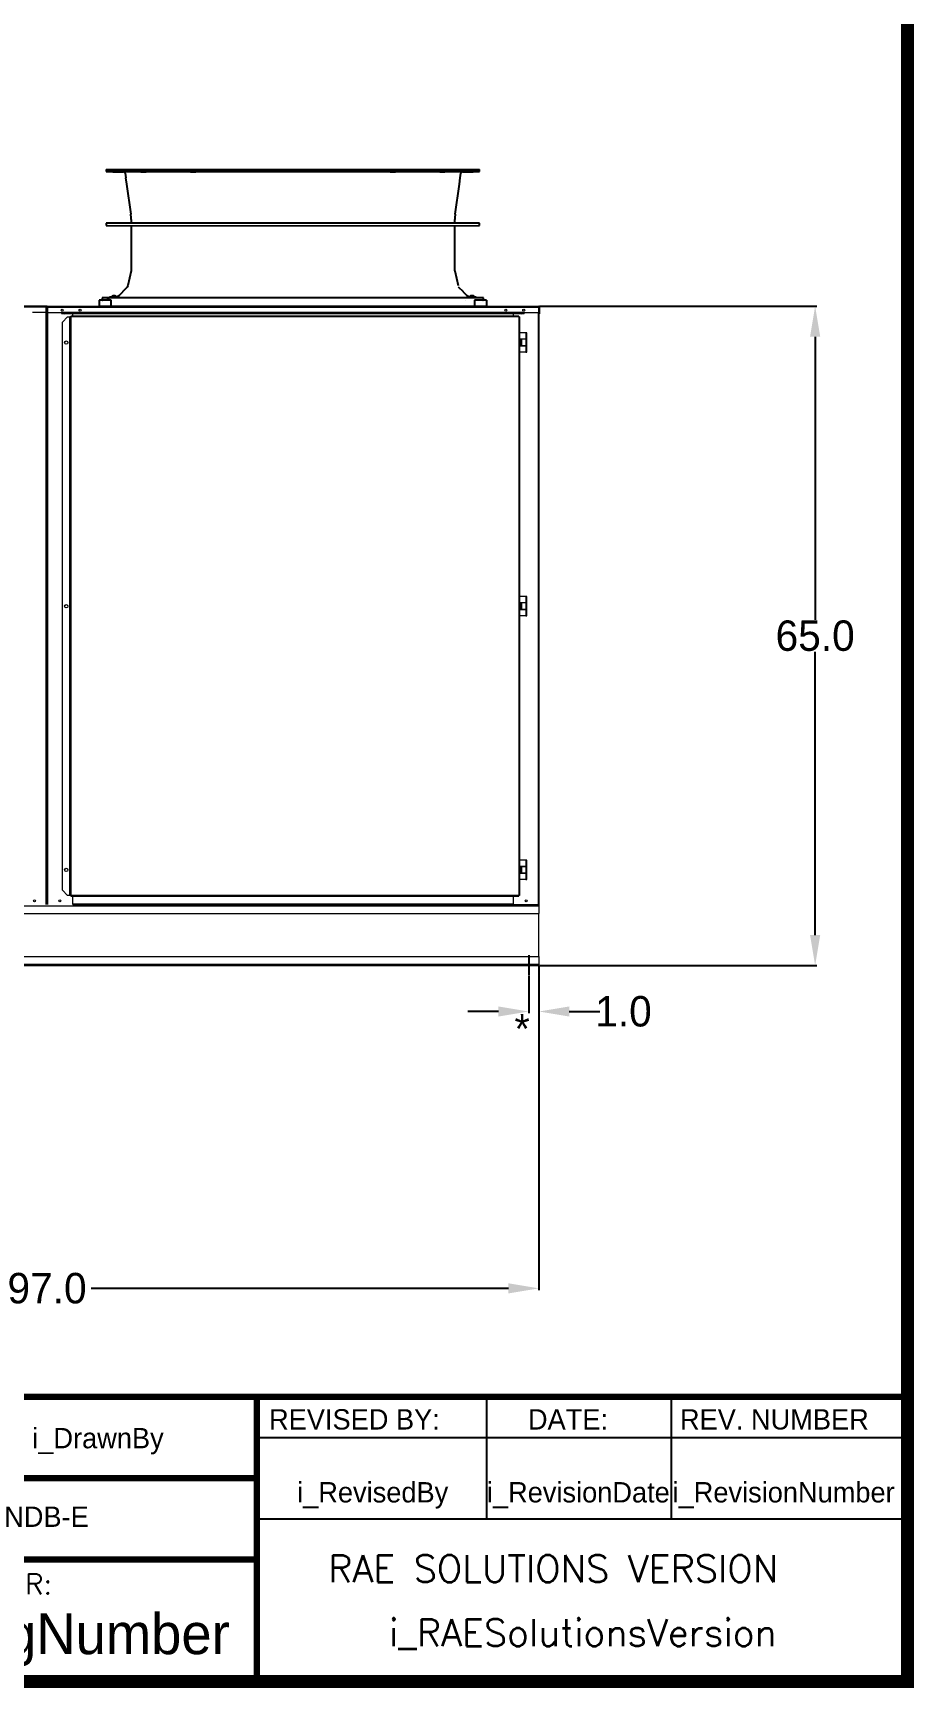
# Model space of a CAD drawing. Header units: inches. Extents: x 3125 to 3654, y -700 to -366.
# Drawn here: x 3561.3 to 3648.1, y -692.7 to -529.6 of the extents above; entities that cross this region are included whole.
import ezdxf
from ezdxf.enums import TextEntityAlignment as Align

# ---------------------------------------------------------------- set-up
doc = ezdxf.new("R2010")
doc.units = ezdxf.units.IN
doc.header["$MEASUREMENT"] = 0
doc.header["$PDSIZE"] = -1
doc.styles.add('SIMPLEX', font='SIMPLEX')
doc.dimstyles.get("Standard").update_dxf_attribs({"dimtxt": 3, "dimasz": 3, "dimexe": 0.18, "dimexo": 0.0625, "dimgap": 0.09, "dimtad": 0, "dimtih": 1, "dimtoh": 1, "dimdec": 1, "dimzin": 0, "dimdsep": 46, "dimtxsty": 'Standard', "dimcen": 0.09, "dimadec": 0, "dimazin": 0, "dimtfac": 1, "dimtdec": 1, "dimtofl": 0, "dimtmove": 0, "dimatfit": 3, "dimfxl": 1, "dimtolj": 1, "dimtzin": 0, "dimarcsym": 0})

# ---------------------------------------------------------------- blocks, each defined once
blk = doc.blocks.new('*D7')
at = {"color": 0, "lineweight": -2}
for p, q in [((3611.13, -621.63), (3611.13, -626.22)), ((3610.13, -622.56), (3610.13, -626.22)), ((3607.13, -626.04), (3604.13, -626.04)), ((3614.13, -626.04), (3617.13, -626.04))]:
    blk.add_line(p, q, dxfattribs=at)
at = {"color": 0}
for points in [[(3607.13, -625.54), (3607.13, -626.54), (3610.13, -626.04)], [(3614.13, -625.54), (3614.13, -626.54), (3611.13, -626.04)]]:
    blk.add_solid(points, dxfattribs=at)
at = {"layer": 'Defpoints', "color": 0}
for p in [(3611.13, -621.56), (3610.13, -622.5), (3611.13, -626.04)]:
    blk.add_point(p, dxfattribs=at)
at = {"color": 0, "insert": (3619.47, -626.04), "char_height": 3, "attachment_point": 5}
blk.add_mtext('\\A1;1.0', dxfattribs=at)
blk = doc.blocks.new('*D10')
at = {"color": 0, "lineweight": -2}
for p, q in [((3611.13, -621.56), (3611.13, -653.52)), ((3514.13, -621.69), (3514.13, -653.52)), ((3517.13, -653.34), (3558.29, -653.34)), ((3608.13, -653.34), (3566.97, -653.34))]:
    blk.add_line(p, q, dxfattribs=at)
at = {"color": 0}
for points in [[(3517.13, -652.84), (3517.13, -653.84), (3514.13, -653.34)], [(3608.13, -652.84), (3608.13, -653.84), (3611.13, -653.34)]]:
    blk.add_solid(points, dxfattribs=at)
at = {"layer": 'Defpoints', "color": 0}
for p in [(3514.13, -621.63), (3611.13, -621.5), (3514.13, -653.34)]:
    blk.add_point(p, dxfattribs=at)
at = {"color": 0, "insert": (3562.63, -653.34), "char_height": 3, "attachment_point": 5}
blk.add_mtext('\\A1;97.0', dxfattribs=at)
blk = doc.blocks.new('*D11')
at = {"color": 0, "lineweight": -2}
for p, q in [((3611.19, -556.5), (3638.55, -556.5)), ((3638.37, -559.5), (3638.37, -587.41)), ((3638.37, -618.5), (3638.37, -590.59)), ((3611.19, -621.5), (3638.55, -621.5))]:
    blk.add_line(p, q, dxfattribs=at)
at = {"color": 0}
for points in [[(3637.87, -559.5), (3638.87, -559.5), (3638.37, -556.5)], [(3637.87, -618.5), (3638.87, -618.5), (3638.37, -621.5)]]:
    blk.add_solid(points, dxfattribs=at)
at = {"layer": 'Defpoints', "color": 0}
for p in [(3611.13, -556.5), (3638.37, -556.5), (3611.13, -621.5)]:
    blk.add_point(p, dxfattribs=at)
at = {"color": 0, "insert": (3638.37, -589), "char_height": 3, "attachment_point": 5}
blk.add_mtext('\\A1;65.0', dxfattribs=at)

msp = doc.modelspace()

# ---------------------------------------------------------------- linework, layer by layer
at = {"color": 7, "linetype": 'Continuous', "lineweight": 25}
for p, q in [((3568.47, -543), (3568.47, -543.22)), ((3568.47, -543), (3573.86, -543)), ((3568.47, -543), (3568.47, -543.22)), ((3568.47, -543), (3573.86, -543)), ((3568.47, -543.22), (3569.12, -543.23)), ((3568.47, -543.22), (3573.86, -543.22)), ((3568.47, -543.22), (3569.12, -543.23)), ((3568.47, -543.22), (3573.86, -543.22)), ((3569.93, -543.24), (3570.17, -543.24)), ((3569.93, -543.24), (3570.17, -543.24)), ((3573.86, -543), (3605.28, -543)), ((3573.86, -543), (3605.28, -543)), ((3573.86, -543.22), (3605.28, -543.22)), ((3573.86, -543.22), (3605.28, -543.22)), ((3603.58, -543.24), (3603.82, -543.24)), ((3603.58, -543.24), (3603.82, -543.24)), ((3604.63, -543.23), (3605.28, -543.22)), ((3604.63, -543.23), (3605.28, -543.22)), ((3605.28, -543.22), (3605.28, -543)), ((3605.28, -543.22), (3605.28, -543)), ((3570.33, -543.37), (3570.39, -543.83)), ((3570.33, -543.37), (3570.39, -543.83)), ((3570.37, -543.83), (3570.46, -544.46)), ((3570.37, -543.83), (3570.46, -544.46)), ((3570.46, -544.46), (3570.88, -547.42)), ((3570.46, -544.46), (3570.88, -547.42)), ((3602.88, -547.42), (3603.3, -544.46)), ((3602.88, -547.42), (3603.3, -544.46)), ((3603.29, -544.46), (3603.38, -543.83)), ((3603.29, -544.46), (3603.38, -543.83)), ((3603.36, -543.83), (3603.43, -543.37)), ((3603.36, -543.83), (3603.43, -543.37)), ((3570.91, -547.96), (3570.91, -548.3)), ((3570.91, -547.96), (3570.91, -548.3)), ((3602.84, -548.3), (3602.84, -547.96)), ((3602.84, -548.3), (3602.84, -547.96)), ((3570.91, -548.3), (3568.47, -548.32)), ((3570.91, -548.3), (3568.47, -548.32)), ((3568.47, -548.32), (3568.47, -548.53)), ((3568.47, -548.32), (3568.47, -548.53)), ((3568.47, -548.53), (3570.91, -548.56)), ((3568.47, -548.53), (3570.91, -548.56)), ((3605.28, -548.32), (3570.91, -548.3)), ((3605.28, -548.32), (3570.91, -548.3)), ((3570.91, -548.56), (3605.28, -548.53)), ((3570.91, -548.56), (3605.28, -548.53)), ((3570.91, -548.56), (3570.91, -553.02)), ((3570.91, -548.56), (3570.91, -553.02)), ((3602.84, -553.02), (3602.84, -548.56)), ((3602.84, -553.02), (3602.84, -548.56)), ((3605.28, -548.53), (3605.28, -548.32)), ((3605.28, -548.53), (3605.28, -548.32)), ((3570.91, -553.02), (3570.58, -554.45)), ((3570.91, -553.02), (3570.58, -554.45)), ((3602.84, -553.02), (3603.18, -554.45)), ((3602.84, -553.02), (3603.18, -554.45)), ((3570.54, -554.62), (3570.08, -555.08)), ((3570.54, -554.62), (3570.08, -555.08)), ((3570.58, -554.45), (3570.54, -554.62)), ((3570.58, -554.45), (3570.54, -554.62)), ((3603.68, -555.08), (3603.21, -554.62)), ((3603.68, -555.08), (3603.21, -554.62)), ((3567.78, -555.91), (3567.78, -556.5)), ((3568.96, -555.91), (3567.78, -555.91)), ((3567.78, -555.91), (3567.78, -556.5)), ((3568.96, -555.91), (3567.78, -555.91)), ((3568.16, -555.68), (3568.07, -555.68)), ((3568.07, -555.68), (3568.07, -555.68)), ((3568.07, -555.68), (3568.08, -555.85)), ((3568.16, -555.68), (3568.07, -555.68)), ((3568.07, -555.68), (3568.07, -555.68)), ((3568.07, -555.68), (3568.08, -555.85)), ((3568.1, -555.85), (3568.09, -555.68)), ((3568.1, -555.85), (3568.09, -555.68)), ((3568.8, -555.67), (3568.16, -555.68)), ((3568.8, -555.67), (3568.16, -555.68)), ((3568.8, -555.6), (3568.8, -555.68)), ((3568.93, -555.6), (3568.8, -555.6)), ((3568.8, -555.6), (3568.8, -555.68)), ((3568.93, -555.6), (3568.8, -555.6)), ((3568.82, -555.68), (3568.81, -555.68)), ((3568.82, -555.68), (3568.81, -555.68)), ((3568.87, -555.68), (3568.82, -555.68)), ((3568.87, -555.68), (3568.82, -555.68)), ((3569.67, -555.6), (3568.93, -555.6)), ((3569.67, -555.6), (3568.93, -555.6)), ((3568.96, -556.5), (3568.96, -555.91)), ((3568.96, -556.5), (3568.96, -555.91)), ((3569, -555.56), (3569, -555.6)), ((3569.07, -555.56), (3569, -555.56)), ((3569, -555.56), (3569, -555.6)), ((3569.07, -555.56), (3569, -555.56)), ((3569.47, -555.56), (3569.07, -555.56)), ((3569.47, -555.56), (3569.07, -555.56)), ((3569.14, -555.48), (3569.14, -555.48)), ((3569.14, -555.48), (3569.14, -555.48)), ((3569.14, -555.48), (3569.14, -555.48)), ((3569.14, -555.48), (3569.14, -555.48)), ((3569.15, -555.48), (3569.15, -555.48)), ((3569.15, -555.48), (3569.16, -555.48)), ((3569.15, -555.48), (3569.15, -555.48)), ((3569.15, -555.48), (3569.16, -555.48)), ((3569.16, -555.48), (3569.16, -555.48)), ((3569.16, -555.48), (3569.16, -555.48)), ((3569.18, -555.48), (3569.18, -555.48)), ((3569.18, -555.48), (3569.18, -555.48)), ((3569.25, -555.48), (3569.25, -555.48)), ((3569.25, -555.48), (3569.25, -555.48)), ((3569.28, -555.48), (3569.28, -555.48)), ((3569.28, -555.48), (3569.28, -555.48)), ((3569.33, -555.48), (3569.33, -555.48)), ((3569.33, -555.48), (3569.33, -555.48)), ((3569.34, -555.48), (3569.34, -555.48)), ((3569.34, -555.48), (3569.34, -555.48)), ((3569.47, -555.57), (3569.76, -555.41)), ((3569.47, -555.57), (3569.76, -555.41)), ((3569.47, -555.6), (3569.47, -555.56)), ((3569.47, -555.6), (3569.47, -555.56)), ((3569.67, -555.68), (3569.67, -555.6)), ((3569.67, -555.68), (3569.67, -555.6)), ((3569.67, -555.64), (3604.09, -555.64)), ((3569.67, -555.64), (3604.09, -555.64)), ((3604.09, -555.67), (3569.67, -555.67)), ((3604.09, -555.67), (3569.67, -555.67)), ((3569.76, -555.41), (3570.09, -555.08)), ((3569.76, -555.41), (3570.09, -555.08)), ((3603.66, -555.08), (3604, -555.41)), ((3603.66, -555.08), (3604, -555.41)), ((3603.91, -555.91), (3603.91, -555.91)), ((3603.91, -555.91), (3603.91, -555.91)), ((3604, -555.41), (3604.29, -555.57)), ((3604, -555.41), (3604.29, -555.57)), ((3604.09, -555.6), (3604.09, -555.68)), ((3604.21, -555.6), (3604.09, -555.6)), ((3604.09, -555.6), (3604.09, -555.68)), ((3604.21, -555.6), (3604.09, -555.6)), ((3604.95, -555.6), (3604.21, -555.6)), ((3604.95, -555.6), (3604.21, -555.6)), ((3604.29, -555.56), (3604.28, -555.6)), ((3604.29, -555.56), (3604.28, -555.6)), ((3604.35, -555.56), (3604.29, -555.56)), ((3604.35, -555.56), (3604.29, -555.56)), ((3604.75, -555.56), (3604.35, -555.56)), ((3604.75, -555.56), (3604.35, -555.56)), ((3604.6, -555.48), (3604.6, -555.48)), ((3604.6, -555.48), (3604.6, -555.48)), ((3604.76, -555.6), (3604.75, -555.56)), ((3604.76, -555.6), (3604.75, -555.56)), ((3604.79, -555.91), (3604.79, -556.5)), ((3605.97, -555.91), (3604.79, -555.91)), ((3604.79, -555.91), (3604.79, -556.5)), ((3605.97, -555.91), (3604.79, -555.91)), ((3604.94, -555.68), (3604.89, -555.68)), ((3604.94, -555.68), (3604.89, -555.68)), ((3604.95, -555.68), (3604.94, -555.68)), ((3604.95, -555.68), (3604.94, -555.68)), ((3604.95, -555.68), (3604.95, -555.6)), ((3604.95, -555.68), (3604.95, -555.6)), ((3605.6, -555.68), (3604.95, -555.67)), ((3605.6, -555.68), (3604.95, -555.67)), ((3605.68, -555.68), (3605.6, -555.68)), ((3605.68, -555.68), (3605.6, -555.68)), ((3605.66, -555.85), (3605.66, -555.68)), ((3605.66, -555.85), (3605.66, -555.68)), ((3605.68, -555.85), (3605.68, -555.68)), ((3605.68, -555.85), (3605.68, -555.68)), ((3605.97, -555.91), (3605.97, -556.5)), ((3605.97, -555.91), (3605.97, -556.5)), ((3567.78, -556.5), (3568.96, -556.5)), ((3567.78, -556.5), (3568.96, -556.5)), ((3568.96, -556.5), (3604.79, -556.5)), ((3568.96, -556.5), (3604.79, -556.5)), ((3604.79, -556.5), (3605.97, -556.5)), ((3604.79, -556.5), (3605.97, -556.5))]:
    msp.add_line(p, q, dxfattribs=at)
at = {"color": 7, "linetype": 'Continuous', "lineweight": 15}
for p, q in [((3562.63, -556.5), (3514.13, -556.5)), ((3562.63, -556.58), (3514.13, -556.58)), ((3562.63, -557.11), (3561.19, -557.11)), ((3562.63, -556.58), (3562.55, -556.58)), ((3562.55, -557.25), (3562.55, -556.58)), ((3562.55, -615.5), (3562.55, -557.11)), ((3562.55, -557.25), (3562.63, -557.25)), ((3562.63, -556.5), (3611.13, -556.5)), ((3562.63, -556.58), (3562.63, -556.5)), ((3562.63, -556.58), (3562.63, -556.5)), ((3562.63, -556.58), (3611.13, -556.58)), ((3562.63, -557.11), (3562.63, -556.58)), ((3562.63, -557.25), (3562.63, -556.58)), ((3562.63, -557.11), (3562.63, -556.58)), ((3562.63, -557.25), (3562.63, -556.58)), ((3562.63, -556.58), (3562.7, -556.58)), ((3562.63, -557.11), (3564.07, -557.11)), ((3562.63, -557.11), (3562.63, -615.5)), ((3562.63, -557.11), (3562.63, -615.5)), ((3562.7, -557.25), (3562.63, -557.25)), ((3562.7, -557.25), (3562.7, -556.58)), ((3562.7, -615.5), (3562.7, -557.11)), ((3609.69, -557.11), (3564.07, -557.11)), ((3564.07, -557.15), (3564.07, -557.11)), ((3564.07, -557.11), (3609.69, -557.11)), ((3564.07, -557.11), (3564.07, -557.11)), ((3564.07, -557.15), (3564.32, -557.16)), ((3564.07, -557.15), (3564.07, -557.23)), ((3564.07, -557.23), (3564.32, -557.24)), ((3564.65, -557.56), (3564.15, -558.06)), ((3609.44, -557.16), (3564.32, -557.16)), ((3564.32, -557.16), (3564.32, -557.24)), ((3609.44, -557.24), (3564.32, -557.24)), ((3564.65, -557.56), (3564.89, -557.56)), ((3564.97, -557.56), (3564.89, -557.56)), ((3564.89, -557.56), (3564.89, -614.59)), ((3564.89, -614.59), (3564.89, -557.56)), ((3564.89, -557.56), (3564.89, -557.56)), ((3609.15, -557.48), (3564.97, -557.48)), ((3564.97, -557.48), (3564.97, -557.56)), ((3609.15, -557.56), (3564.97, -557.56)), ((3564.97, -557.56), (3564.97, -614.59)), ((3565.18, -557.48), (3565.18, -557.24)), ((3608.58, -557.24), (3608.58, -557.48)), ((3609.15, -557.56), (3609.15, -557.48)), ((3609.15, -557.56), (3609.15, -614.59)), ((3609.23, -557.56), (3609.15, -557.56)), ((3609.23, -557.56), (3609.23, -614.59)), ((3609.44, -557.16), (3609.69, -557.15)), ((3609.44, -557.16), (3609.44, -557.24)), ((3609.44, -557.24), (3609.69, -557.23)), ((3609.69, -557.11), (3609.69, -557.15)), ((3609.69, -557.11), (3609.69, -557.11)), ((3609.69, -557.11), (3611.13, -557.11)), ((3609.69, -557.15), (3609.69, -557.23)), ((3611.05, -557.11), (3611.05, -615.5)), ((3611.13, -556.58), (3611.13, -556.5)), ((3611.13, -557.11), (3611.13, -556.58)), ((3611.13, -556.58), (3611.2, -556.58)), ((3611.13, -556.58), (3611.13, -557.25)), ((3611.13, -557.11), (3611.13, -615.5)), ((3611.2, -557.25), (3611.13, -557.25)), ((3611.2, -556.58), (3611.2, -557.25)), ((3564.15, -614.09), (3564.15, -558.06)), ((3609.83, -559.11), (3609.23, -559.11)), ((3609.83, -559.11), (3609.83, -559.74)), ((3609.95, -559.11), (3609.83, -559.11)), ((3609.95, -559.74), (3609.95, -559.11)), ((3609.83, -559.74), (3609.23, -559.74)), ((3609.83, -560.41), (3609.23, -560.41)), ((3609.83, -561.04), (3609.23, -561.04)), ((3609.32, -559.76), (3609.32, -560.39)), ((3609.45, -559.76), (3609.32, -559.76)), ((3609.32, -560.39), (3609.45, -560.39)), ((3609.45, -560.39), (3609.45, -559.76)), ((3609.83, -559.76), (3609.45, -559.76)), ((3609.45, -560.39), (3609.83, -560.39)), ((3609.48, -559.76), (3609.48, -559.74)), ((3609.48, -560.41), (3609.48, -560.39)), ((3609.8, -559.74), (3609.8, -559.76)), ((3609.8, -560.39), (3609.8, -560.41)), ((3609.83, -559.74), (3609.95, -559.74)), ((3609.83, -559.76), (3609.83, -560.39)), ((3609.95, -559.76), (3609.83, -559.76)), ((3609.83, -560.39), (3609.95, -560.39)), ((3609.83, -560.41), (3609.83, -561.04)), ((3609.95, -560.41), (3609.83, -560.41)), ((3609.83, -561.04), (3609.95, -561.04)), ((3609.95, -560.39), (3609.95, -559.76)), ((3609.95, -561.04), (3609.95, -560.41)), ((3609.83, -585.11), (3609.23, -585.11)), ((3609.83, -585.74), (3609.23, -585.74)), ((3609.32, -585.76), (3609.32, -586.39)), ((3609.45, -585.76), (3609.32, -585.76)), ((3609.45, -586.39), (3609.45, -585.76)), ((3609.83, -585.76), (3609.45, -585.76)), ((3609.48, -585.76), (3609.48, -585.74)), ((3609.8, -585.74), (3609.8, -585.76)), ((3609.83, -585.11), (3609.83, -585.74)), ((3609.95, -585.11), (3609.83, -585.11)), ((3609.83, -585.74), (3609.95, -585.74)), ((3609.83, -585.76), (3609.83, -586.39)), ((3609.95, -585.76), (3609.83, -585.76)), ((3609.95, -585.74), (3609.95, -585.11)), ((3609.95, -586.39), (3609.95, -585.76)), ((3609.83, -586.41), (3609.23, -586.41)), ((3609.83, -587.04), (3609.23, -587.04)), ((3609.32, -586.39), (3609.45, -586.39)), ((3609.45, -586.39), (3609.83, -586.39)), ((3609.48, -586.41), (3609.48, -586.39)), ((3609.8, -586.39), (3609.8, -586.41)), ((3609.83, -586.39), (3609.95, -586.39)), ((3609.83, -586.41), (3609.83, -587.04)), ((3609.95, -586.41), (3609.83, -586.41)), ((3609.83, -587.04), (3609.95, -587.04)), ((3609.95, -587.04), (3609.95, -586.41)), ((3609.83, -611.11), (3609.23, -611.11)), ((3609.83, -611.74), (3609.23, -611.74)), ((3609.32, -611.76), (3609.32, -612.39)), ((3609.45, -611.76), (3609.32, -611.76)), ((3609.45, -612.39), (3609.45, -611.76)), ((3609.83, -611.76), (3609.45, -611.76)), ((3609.48, -611.76), (3609.48, -611.74)), ((3609.8, -611.74), (3609.8, -611.76)), ((3609.83, -611.11), (3609.83, -611.74)), ((3609.95, -611.11), (3609.83, -611.11)), ((3609.83, -611.74), (3609.95, -611.74)), ((3609.83, -611.76), (3609.83, -612.39)), ((3609.95, -611.76), (3609.83, -611.76)), ((3609.95, -611.74), (3609.95, -611.11)), ((3609.95, -612.39), (3609.95, -611.76)), ((3609.83, -612.41), (3609.23, -612.41)), ((3609.83, -613.04), (3609.23, -613.04)), ((3609.32, -612.39), (3609.45, -612.39)), ((3609.45, -612.39), (3609.83, -612.39)), ((3609.48, -612.41), (3609.48, -612.39)), ((3609.8, -612.39), (3609.8, -612.41)), ((3609.83, -612.39), (3609.95, -612.39)), ((3609.83, -612.41), (3609.83, -613.04)), ((3609.95, -612.41), (3609.83, -612.41)), ((3609.83, -613.04), (3609.95, -613.04)), ((3609.95, -613.04), (3609.95, -612.41)), ((3564.15, -614.09), (3564.65, -614.59)), ((3564.89, -614.59), (3564.65, -614.59)), ((3564.97, -614.59), (3564.89, -614.59)), ((3564.89, -614.59), (3564.89, -614.59)), ((3609.15, -614.59), (3564.97, -614.59)), ((3564.97, -614.59), (3564.97, -614.67)), ((3564.97, -614.67), (3609.15, -614.67)), ((3565.18, -615.5), (3565.18, -614.67)), ((3608.58, -614.67), (3608.58, -615.5)), ((3609.23, -614.59), (3609.15, -614.59)), ((3609.15, -614.67), (3609.15, -614.59)), ((3514.13, -615.61), (3611.13, -615.61)), ((3514.13, -616.38), (3611.13, -616.38)), ((3565.18, -615.42), (3608.58, -615.42)), ((3565.18, -615.5), (3608.58, -615.5)), ((3608.58, -615.5), (3611.05, -615.5)), ((3611.05, -615.5), (3611.13, -615.5)), ((3611.13, -615.5), (3611.13, -615.61)), ((3611.13, -615.61), (3611.13, -616.38)), ((3611.13, -620.63), (3611.13, -616.38)), ((3514.13, -620.63), (3611.13, -620.63)), ((3514.13, -621.39), (3611.13, -621.39)), ((3514.13, -621.5), (3611.13, -621.5)), ((3611.13, -620.63), (3611.13, -621.39)), ((3611.13, -621.39), (3611.13, -621.5))]:
    msp.add_line(p, q, dxfattribs=at)
at = {"color": 7}
for p, q in [((3610.13, -620.5), (3610.13, -622.5)), ((3611.13, -621.5), (3610.13, -621.5))]:
    msp.add_line(p, q, dxfattribs=at)
at = {"color": 7, "lineweight": 25}
for p, q in [((3422.94, -664.03), (3583.32, -664.03)), ((3583.32, -664.03), (3583.32, -692.1)), ((3583.32, -664.03), (3647.47, -664.03)), ((3583.32, -664.03), (3583.32, -668.04)), ((3605.95, -664.03), (3605.95, -676.06)), ((3624.18, -664.03), (3624.18, -676.06)), ((3583.32, -668.04), (3647.47, -668.04)), ((3535.2, -672.05), (3583.32, -672.05)), ((3583.32, -676.06), (3647.47, -676.06)), ((3583.32, -680.07), (3422.94, -680.07))]:
    msp.add_line(p, q, dxfattribs=at)
for points, const_width in [([(3134.25, -692.1), (3647.47, -692.1), (3647.47, -371.34), (3134.25, -371.34), (3134.25, -692.1)], 1.28), ([(3647.47, -664.03), (3262.56, -664.03), (3262.56, -692.1)], 0.642), ([(3583.32, -692.1), (3583.32, -664.03), (3647.47, -664.03)], 0.642), ([(3583.32, -672.05), (3535.2, -672.05), (3535.2, -692.1)], 0.642), ([(3583.32, -680.07), (3422.94, -680.07)], 0.642)]:
    msp.add_lwpolyline(points, dxfattribs=dict(at, const_width=const_width))
at = {"color": 7, "linetype": 'Continuous', "lineweight": 15}
for centre, radius in [((3564.13, -556.88), 0.0995), ((3565.88, -556.88), 0.0995), ((3607.88, -556.88), 0.0995), ((3609.63, -556.88), 0.0995), ((3564.52, -560.08), 0.156), ((3564.52, -586.08), 0.156), ((3564.52, -612.08), 0.156), ((3561.38, -615.13), 0.0995), ((3563.88, -615.13), 0.0995), ((3609.88, -615.13), 0.0995)]:
    msp.add_circle(centre, radius, dxfattribs=at)
at = {"color": 7, "linetype": 'Continuous', "lineweight": 25}
for centre, radius, start, end in [((3566.98, -547.96), 3.94, 0, 8.0002), ((3566.98, -547.96), 3.94, 0, 8.0002), ((3606.78, -547.96), 3.94, 171.9998, 180), ((3606.78, -547.96), 3.94, 171.9998, 180), ((3568.14, -555.85), 0.0591, 181, 270), ((3568.14, -555.85), 0.0591, 181, 270), ((3604.52, -555.78), 0.316, 111.9844, 137.4745), ((3604.52, -555.78), 0.316, 111.9844, 137.4745), ((3604.52, -555.78), 0.316, 42.5255, 68.0514), ((3604.52, -555.78), 0.316, 42.5255, 68.0514)]:
    msp.add_arc(centre, radius, start, end, dxfattribs=at)
at = {"color": 7, "linetype": 'Continuous', "lineweight": 15}
for centre, radius, start, end in [((3562.63, -556.58), 0.0757, 90, 180), ((3562.63, -556.58), 0.0757, 0, 90), ((3562.63, -556.58), 0.001, 90, 180), ((3562.63, -556.58), 0.001, 0, 90), ((3611.13, -556.58), 0.0757, 0, 90), ((3611.13, -556.58), 0.001, 0, 90)]:
    msp.add_arc(centre, radius, start, end, dxfattribs=at)
at = {"color": 7, "linetype": 'Continuous', "lineweight": 25}
for points, knots in [([(3569.12, -543.23), (3569.12, -543.23), (3569.13, -543.23), (3569.16, -543.23), (3569.21, -543.23), (3569.28, -543.23), (3569.37, -543.23), (3569.48, -543.23), (3569.61, -543.23), (3569.74, -543.24), (3569.85, -543.24), (3569.92, -543.24), (3569.93, -543.24)], [0, 0, 0, 0, 0.085907, 0.192945, 0.303087, 0.410126, 0.520268, 0.62731, 0.737455, 0.844501, 0.954651, 1, 1, 1, 1]), ([(3569.12, -543.23), (3569.12, -543.23), (3569.13, -543.23), (3569.16, -543.23), (3569.21, -543.23), (3569.28, -543.23), (3569.37, -543.23), (3569.48, -543.23), (3569.61, -543.23), (3569.74, -543.24), (3569.85, -543.24), (3569.92, -543.24), (3569.93, -543.24)], [0, 0, 0, 0, 0.085907, 0.192945, 0.303087, 0.410126, 0.520268, 0.62731, 0.737455, 0.844501, 0.954651, 1, 1, 1, 1]), ([(3569.27, -543.23), (3569.28, -543.23), (3569.31, -543.23), (3569.38, -543.23), (3569.46, -543.23), (3569.55, -543.23), (3569.63, -543.23), (3569.7, -543.23), (3569.74, -543.23), (3569.76, -543.23), (3569.75, -543.23), (3569.73, -543.23), (3569.7, -543.23), (3569.63, -543.23), (3569.55, -543.23), (3569.46, -543.23), (3569.37, -543.23), (3569.31, -543.23), (3569.26, -543.23), (3569.24, -543.23), (3569.25, -543.23), (3569.26, -543.23), (3569.27, -543.23)], [0, 0, 0, 0, 0.053684, 0.107369, 0.161054, 0.214742, 0.268431, 0.32212, 0.375808, 0.429494, 0.483179, 0.5, 0.553684, 0.607368, 0.661054, 0.714742, 0.768431, 0.82212, 0.875808, 0.929494, 0.983178, 1, 1, 1, 1]), ([(3569.27, -543.23), (3569.28, -543.23), (3569.31, -543.23), (3569.38, -543.23), (3569.46, -543.23), (3569.55, -543.23), (3569.63, -543.23), (3569.7, -543.23), (3569.74, -543.23), (3569.76, -543.23), (3569.75, -543.23), (3569.73, -543.23), (3569.7, -543.23), (3569.63, -543.23), (3569.55, -543.23), (3569.46, -543.23), (3569.37, -543.23), (3569.31, -543.23), (3569.26, -543.23), (3569.24, -543.23), (3569.25, -543.23), (3569.26, -543.23), (3569.27, -543.23)], [0, 0, 0, 0, 0.053684, 0.107369, 0.161054, 0.214742, 0.268431, 0.32212, 0.375808, 0.429494, 0.483179, 0.5, 0.553684, 0.607368, 0.661054, 0.714742, 0.768431, 0.82212, 0.875808, 0.929494, 0.983178, 1, 1, 1, 1]), ([(3570.33, -543.37), (3570.32, -543.36), (3570.32, -543.32), (3570.28, -543.28), (3570.24, -543.25), (3570.2, -543.24), (3570.18, -543.24), (3570.17, -543.24)], [0, 0, 0, 0, 0.236553, 0.473094, 0.709954, 0.947343, 1, 1, 1, 1]), ([(3570.33, -543.37), (3570.32, -543.36), (3570.32, -543.32), (3570.28, -543.28), (3570.24, -543.25), (3570.2, -543.24), (3570.18, -543.24), (3570.17, -543.24)], [0, 0, 0, 0, 0.236553, 0.473094, 0.709954, 0.947343, 1, 1, 1, 1]), ([(3571.97, -543.23), (3571.99, -543.23), (3572.03, -543.23), (3572.12, -543.23), (3572.21, -543.23), (3572.29, -543.23), (3572.35, -543.23), (3572.39, -543.23), (3572.41, -543.23), (3572.39, -543.23), (3572.36, -543.23), (3572.32, -543.23), (3572.26, -543.23), (3572.18, -543.23), (3572.09, -543.23), (3572.01, -543.23), (3571.94, -543.23), (3571.9, -543.23), (3571.89, -543.23), (3571.9, -543.23), (3571.93, -543.23), (3571.96, -543.23), (3571.97, -543.23)], [0, 0, 0, 0, 0.053685, 0.107369, 0.161054, 0.214742, 0.268431, 0.32212, 0.375808, 0.429494, 0.483179, 0.5, 0.553684, 0.607369, 0.661054, 0.714742, 0.768431, 0.82212, 0.875808, 0.929494, 0.983179, 1, 1, 1, 1]), ([(3571.97, -543.23), (3571.99, -543.23), (3572.03, -543.23), (3572.12, -543.23), (3572.21, -543.23), (3572.29, -543.23), (3572.35, -543.23), (3572.39, -543.23), (3572.41, -543.23), (3572.39, -543.23), (3572.36, -543.23), (3572.32, -543.23), (3572.26, -543.23), (3572.18, -543.23), (3572.09, -543.23), (3572.01, -543.23), (3571.94, -543.23), (3571.9, -543.23), (3571.89, -543.23), (3571.9, -543.23), (3571.93, -543.23), (3571.96, -543.23), (3571.97, -543.23)], [0, 0, 0, 0, 0.053685, 0.107369, 0.161054, 0.214742, 0.268431, 0.32212, 0.375808, 0.429494, 0.483179, 0.5, 0.553684, 0.607369, 0.661054, 0.714742, 0.768431, 0.82212, 0.875808, 0.929494, 0.983179, 1, 1, 1, 1]), ([(3576.94, -543.23), (3576.97, -543.23), (3577.02, -543.23), (3577.11, -543.23), (3577.19, -543.23), (3577.25, -543.23), (3577.29, -543.23), (3577.3, -543.23), (3577.28, -543.23), (3577.23, -543.23), (3577.18, -543.23), (3577.12, -543.23), (3577.05, -543.23), (3576.96, -543.23), (3576.88, -543.23), (3576.82, -543.23), (3576.78, -543.23), (3576.77, -543.23), (3576.79, -543.23), (3576.84, -543.23), (3576.89, -543.23), (3576.93, -543.23), (3576.94, -543.23)], [0, 0, 0, 0, 0.053684, 0.107369, 0.161054, 0.214742, 0.268431, 0.32212, 0.375808, 0.429494, 0.483178, 0.5, 0.553684, 0.607369, 0.661055, 0.714742, 0.768431, 0.82212, 0.875808, 0.929494, 0.983179, 1, 1, 1, 1]), ([(3576.94, -543.23), (3576.97, -543.23), (3577.02, -543.23), (3577.11, -543.23), (3577.19, -543.23), (3577.25, -543.23), (3577.29, -543.23), (3577.3, -543.23), (3577.28, -543.23), (3577.23, -543.23), (3577.18, -543.23), (3577.12, -543.23), (3577.05, -543.23), (3576.96, -543.23), (3576.88, -543.23), (3576.82, -543.23), (3576.78, -543.23), (3576.77, -543.23), (3576.79, -543.23), (3576.84, -543.23), (3576.89, -543.23), (3576.93, -543.23), (3576.94, -543.23)], [0, 0, 0, 0, 0.053684, 0.107369, 0.161054, 0.214742, 0.268431, 0.32212, 0.375808, 0.429494, 0.483178, 0.5, 0.553684, 0.607369, 0.661055, 0.714742, 0.768431, 0.82212, 0.875808, 0.929494, 0.983179, 1, 1, 1, 1]), ([(3596.9, -543.23), (3596.92, -543.23), (3596.96, -543.23), (3596.98, -543.23), (3596.98, -543.23), (3596.94, -543.23), (3596.88, -543.23), (3596.81, -543.23), (3596.72, -543.23), (3596.63, -543.23), (3596.57, -543.23), (3596.52, -543.23), (3596.49, -543.23), (3596.46, -543.23), (3596.47, -543.23), (3596.5, -543.23), (3596.56, -543.23), (3596.64, -543.23), (3596.72, -543.23), (3596.81, -543.23), (3596.87, -543.23), (3596.9, -543.23), (3596.9, -543.23)], [0, 0, 0, 0, 0.053685, 0.107369, 0.161054, 0.214742, 0.268431, 0.32212, 0.375808, 0.429494, 0.483179, 0.5, 0.553684, 0.607369, 0.661054, 0.714742, 0.768431, 0.82212, 0.875808, 0.929494, 0.983179, 1, 1, 1, 1]), ([(3596.9, -543.23), (3596.92, -543.23), (3596.96, -543.23), (3596.98, -543.23), (3596.98, -543.23), (3596.94, -543.23), (3596.88, -543.23), (3596.81, -543.23), (3596.72, -543.23), (3596.63, -543.23), (3596.57, -543.23), (3596.52, -543.23), (3596.49, -543.23), (3596.46, -543.23), (3596.47, -543.23), (3596.5, -543.23), (3596.56, -543.23), (3596.64, -543.23), (3596.72, -543.23), (3596.81, -543.23), (3596.87, -543.23), (3596.9, -543.23), (3596.9, -543.23)], [0, 0, 0, 0, 0.053685, 0.107369, 0.161054, 0.214742, 0.268431, 0.32212, 0.375808, 0.429494, 0.483179, 0.5, 0.553684, 0.607369, 0.661054, 0.714742, 0.768431, 0.82212, 0.875808, 0.929494, 0.983179, 1, 1, 1, 1]), ([(3601.85, -543.23), (3601.85, -543.23), (3601.87, -543.23), (3601.86, -543.23), (3601.82, -543.23), (3601.76, -543.23), (3601.68, -543.23), (3601.59, -543.23), (3601.51, -543.23), (3601.43, -543.23), (3601.39, -543.23), (3601.36, -543.23), (3601.35, -543.23), (3601.36, -543.23), (3601.4, -543.23), (3601.46, -543.23), (3601.54, -543.23), (3601.62, -543.23), (3601.71, -543.23), (3601.78, -543.23), (3601.83, -543.23), (3601.84, -543.23), (3601.85, -543.23)], [0, 0, 0, 0, 0.053684, 0.107369, 0.161054, 0.214742, 0.268431, 0.32212, 0.375808, 0.429494, 0.483178, 0.5, 0.553684, 0.607369, 0.661055, 0.714742, 0.768431, 0.82212, 0.875808, 0.929494, 0.983179, 1, 1, 1, 1]), ([(3601.85, -543.23), (3601.85, -543.23), (3601.87, -543.23), (3601.86, -543.23), (3601.82, -543.23), (3601.76, -543.23), (3601.68, -543.23), (3601.59, -543.23), (3601.51, -543.23), (3601.43, -543.23), (3601.39, -543.23), (3601.36, -543.23), (3601.35, -543.23), (3601.36, -543.23), (3601.4, -543.23), (3601.46, -543.23), (3601.54, -543.23), (3601.62, -543.23), (3601.71, -543.23), (3601.78, -543.23), (3601.83, -543.23), (3601.84, -543.23), (3601.85, -543.23)], [0, 0, 0, 0, 0.053684, 0.107369, 0.161054, 0.214742, 0.268431, 0.32212, 0.375808, 0.429494, 0.483178, 0.5, 0.553684, 0.607369, 0.661055, 0.714742, 0.768431, 0.82212, 0.875808, 0.929494, 0.983179, 1, 1, 1, 1]), ([(3603.58, -543.24), (3603.57, -543.24), (3603.53, -543.24), (3603.48, -543.27), (3603.45, -543.31), (3603.43, -543.35), (3603.43, -543.37), (3603.43, -543.37)], [0, 0, 0, 0, 0.237768, 0.475541, 0.713069, 0.950081, 1, 1, 1, 1]), ([(3603.58, -543.24), (3603.57, -543.24), (3603.53, -543.24), (3603.48, -543.27), (3603.45, -543.31), (3603.43, -543.35), (3603.43, -543.37), (3603.43, -543.37)], [0, 0, 0, 0, 0.237768, 0.475541, 0.713069, 0.950081, 1, 1, 1, 1]), ([(3603.82, -543.24), (3603.87, -543.24), (3603.96, -543.24), (3604.09, -543.23), (3604.22, -543.23), (3604.34, -543.23), (3604.44, -543.23), (3604.52, -543.23), (3604.58, -543.23), (3604.62, -543.23), (3604.64, -543.23), (3604.63, -543.23), (3604.63, -543.23)], [0, 0, 0, 0, 0.107042, 0.217187, 0.324229, 0.434374, 0.541414, 0.651557, 0.758592, 0.868733, 0.975764, 1, 1, 1, 1]), ([(3603.82, -543.24), (3603.87, -543.24), (3603.96, -543.24), (3604.09, -543.23), (3604.22, -543.23), (3604.34, -543.23), (3604.44, -543.23), (3604.52, -543.23), (3604.58, -543.23), (3604.62, -543.23), (3604.64, -543.23), (3604.63, -543.23), (3604.63, -543.23)], [0, 0, 0, 0, 0.107042, 0.217187, 0.324229, 0.434374, 0.541414, 0.651557, 0.758592, 0.868733, 0.975764, 1, 1, 1, 1]), ([(3604.51, -543.23), (3604.51, -543.23), (3604.5, -543.23), (3604.46, -543.23), (3604.39, -543.23), (3604.31, -543.23), (3604.22, -543.23), (3604.14, -543.23), (3604.07, -543.23), (3604.02, -543.23), (3604, -543.23), (3604, -543.23), (3604.01, -543.23), (3604.05, -543.23), (3604.12, -543.23), (3604.2, -543.23), (3604.28, -543.23), (3604.37, -543.23), (3604.44, -543.23), (3604.49, -543.23), (3604.51, -543.23), (3604.51, -543.23), (3604.51, -543.23)], [0, 0, 0, 0, 0.053685, 0.107368, 0.161055, 0.214742, 0.268432, 0.322121, 0.375809, 0.429494, 0.483179, 0.5, 0.553685, 0.607369, 0.661055, 0.714742, 0.768431, 0.822121, 0.875809, 0.929494, 0.983179, 1, 1, 1, 1]), ([(3604.51, -543.23), (3604.51, -543.23), (3604.5, -543.23), (3604.46, -543.23), (3604.39, -543.23), (3604.31, -543.23), (3604.22, -543.23), (3604.14, -543.23), (3604.07, -543.23), (3604.02, -543.23), (3604, -543.23), (3604, -543.23), (3604.01, -543.23), (3604.05, -543.23), (3604.12, -543.23), (3604.2, -543.23), (3604.28, -543.23), (3604.37, -543.23), (3604.44, -543.23), (3604.49, -543.23), (3604.51, -543.23), (3604.51, -543.23), (3604.51, -543.23)], [0, 0, 0, 0, 0.053685, 0.107368, 0.161055, 0.214742, 0.268432, 0.322121, 0.375809, 0.429494, 0.483179, 0.5, 0.553685, 0.607369, 0.661055, 0.714742, 0.768431, 0.822121, 0.875809, 0.929494, 0.983179, 1, 1, 1, 1]), ([(3568.09, -555.68), (3568.09, -555.68), (3568.08, -555.68), (3568.08, -555.68), (3568.07, -555.68), (3568.07, -555.68)], [0, 0, 0, 0, 0.5, 0.5, 1, 1, 1, 1]), ([(3568.09, -555.68), (3568.09, -555.68), (3568.08, -555.68), (3568.08, -555.68), (3568.07, -555.68), (3568.07, -555.68)], [0, 0, 0, 0, 0.5, 0.5, 1, 1, 1, 1]), ([(3568.15, -555.91), (3568.15, -555.91), (3568.14, -555.91), (3568.12, -555.9), (3568.12, -555.9), (3568.11, -555.89), (3568.1, -555.88), (3568.1, -555.87), (3568.1, -555.86), (3568.1, -555.85)], [0, 0, 0, 0, 0.25, 0.25, 0.5, 0.5, 0.75, 0.75, 1, 1, 1, 1]), ([(3568.15, -555.91), (3568.15, -555.91), (3568.14, -555.91), (3568.12, -555.9), (3568.12, -555.9), (3568.11, -555.89), (3568.1, -555.88), (3568.1, -555.87), (3568.1, -555.86), (3568.1, -555.85)], [0, 0, 0, 0, 0.25, 0.25, 0.5, 0.5, 0.75, 0.75, 1, 1, 1, 1]), ([(3568.8, -555.68), (3568.79, -555.68), (3568.76, -555.68), (3568.7, -555.68), (3568.63, -555.68), (3568.58, -555.68), (3568.54, -555.68), (3568.52, -555.68), (3568.52, -555.68), (3568.53, -555.68), (3568.56, -555.68), (3568.61, -555.68), (3568.68, -555.68), (3568.74, -555.68), (3568.78, -555.68), (3568.8, -555.67)], [0, 0, 0, 0, 0.056542, 0.140133, 0.223723, 0.307311, 0.390897, 0.474479, 0.500668, 0.584253, 0.667837, 0.751422, 0.835011, 0.918601, 1, 1, 1, 1]), ([(3568.8, -555.68), (3568.79, -555.68), (3568.76, -555.68), (3568.7, -555.68), (3568.63, -555.68), (3568.58, -555.68), (3568.54, -555.68), (3568.52, -555.68), (3568.52, -555.68), (3568.53, -555.68), (3568.56, -555.68), (3568.61, -555.68), (3568.68, -555.68), (3568.74, -555.68), (3568.78, -555.68), (3568.8, -555.67)], [0, 0, 0, 0, 0.056542, 0.140133, 0.223723, 0.307311, 0.390897, 0.474479, 0.500668, 0.584253, 0.667837, 0.751422, 0.835011, 0.918601, 1, 1, 1, 1]), ([(3569.66, -555.68), (3569.66, -555.68), (3569.66, -555.68), (3569.61, -555.68), (3569.51, -555.68), (3569.38, -555.68), (3569.23, -555.68), (3569.09, -555.68), (3568.99, -555.68), (3568.92, -555.68), (3568.89, -555.68), (3568.87, -555.68)], [0, 0, 0, 0, 0.08774, 0.218186, 0.348637, 0.479093, 0.609552, 0.740009, 0.870464, 0.911349, 1, 1, 1, 1]), ([(3569.66, -555.68), (3569.66, -555.68), (3569.66, -555.68), (3569.61, -555.68), (3569.51, -555.68), (3569.38, -555.68), (3569.23, -555.68), (3569.09, -555.68), (3568.99, -555.68), (3568.92, -555.68), (3568.89, -555.68), (3568.87, -555.68)], [0, 0, 0, 0, 0.08774, 0.218186, 0.348637, 0.479093, 0.609552, 0.740009, 0.870464, 0.911349, 1, 1, 1, 1]), ([(3569.13, -555.48), (3569.11, -555.49), (3569.08, -555.5), (3569.04, -555.53), (3569.01, -555.55), (3569.01, -555.56)], [0, 0, 0, 0, 0.327422, 0.724009, 1, 1, 1, 1]), ([(3569.13, -555.48), (3569.11, -555.49), (3569.08, -555.5), (3569.04, -555.53), (3569.01, -555.55), (3569.01, -555.56)], [0, 0, 0, 0, 0.327422, 0.724009, 1, 1, 1, 1]), ([(3569.14, -555.48), (3569.13, -555.48), (3569.13, -555.48), (3569.13, -555.48), (3569.13, -555.48)], [0, 0, 0, 0, 0.874699, 1, 1, 1, 1]), ([(3569.14, -555.48), (3569.13, -555.48), (3569.13, -555.48), (3569.13, -555.48), (3569.13, -555.48)], [0, 0, 0, 0, 0.874699, 1, 1, 1, 1]), ([(3569.14, -555.48), (3569.14, -555.48), (3569.14, -555.48), (3569.14, -555.48), (3569.15, -555.48)], [0, 0, 0, 0, 0.4996563, 1, 1, 1, 1]), ([(3569.15, -555.48), (3569.15, -555.48), (3569.15, -555.48), (3569.15, -555.48), (3569.14, -555.48), (3569.14, -555.48)], [0, 0, 0, 0, 0.1143518, 0.9074961, 1, 1, 1, 1]), ([(3569.2, -555.48), (3569.19, -555.48), (3569.18, -555.48), (3569.17, -555.48), (3569.16, -555.48), (3569.15, -555.48), (3569.15, -555.48), (3569.14, -555.48), (3569.14, -555.48), (3569.14, -555.48)], [0, 0, 0, 0, 0.175487, 0.351146, 0.522558, 0.601245, 0.767206, 0.93307, 1, 1, 1, 1]), ([(3569.14, -555.48), (3569.14, -555.48), (3569.14, -555.48), (3569.14, -555.48), (3569.15, -555.48)], [0, 0, 0, 0, 0.4996563, 1, 1, 1, 1]), ([(3569.15, -555.48), (3569.15, -555.48), (3569.15, -555.48), (3569.15, -555.48), (3569.14, -555.48), (3569.14, -555.48)], [0, 0, 0, 0, 0.1143518, 0.9074961, 1, 1, 1, 1]), ([(3569.2, -555.48), (3569.19, -555.48), (3569.18, -555.48), (3569.17, -555.48), (3569.16, -555.48), (3569.15, -555.48), (3569.15, -555.48), (3569.14, -555.48), (3569.14, -555.48), (3569.14, -555.48)], [0, 0, 0, 0, 0.175487, 0.351146, 0.522558, 0.601245, 0.767206, 0.93307, 1, 1, 1, 1]), ([(3569.18, -555.48), (3569.18, -555.48), (3569.18, -555.48), (3569.17, -555.48), (3569.16, -555.48), (3569.16, -555.48), (3569.16, -555.48), (3569.16, -555.48)], [0, 0, 0, 0, 0.2464974, 0.4933322, 0.7330389, 0.972083, 1, 1, 1, 1]), ([(3569.18, -555.48), (3569.18, -555.48), (3569.18, -555.48), (3569.17, -555.48), (3569.16, -555.48), (3569.16, -555.48), (3569.16, -555.48), (3569.16, -555.48)], [0, 0, 0, 0, 0.2464974, 0.4933322, 0.7330389, 0.972083, 1, 1, 1, 1]), ([(3569.18, -555.48), (3569.18, -555.48), (3569.18, -555.48), (3569.18, -555.48), (3569.18, -555.48)], [0, 0, 0, 0, 0.874185, 1, 1, 1, 1]), ([(3569.18, -555.48), (3569.18, -555.48), (3569.18, -555.48), (3569.18, -555.48), (3569.18, -555.48)], [0, 0, 0, 0, 0.874185, 1, 1, 1, 1]), ([(3569.2, -555.48), (3569.2, -555.48), (3569.2, -555.48), (3569.21, -555.48), (3569.22, -555.48), (3569.22, -555.48), (3569.23, -555.48), (3569.23, -555.48)], [0, 0, 0, 0, 0.246483, 0.493347, 0.733061, 0.972099, 1, 1, 1, 1]), ([(3569.2, -555.48), (3569.2, -555.48), (3569.2, -555.48), (3569.21, -555.48), (3569.22, -555.48), (3569.22, -555.48), (3569.23, -555.48), (3569.23, -555.48)], [0, 0, 0, 0, 0.246483, 0.493347, 0.733061, 0.972099, 1, 1, 1, 1]), ([(3569.3, -555.48), (3569.3, -555.48), (3569.29, -555.48), (3569.29, -555.48), (3569.27, -555.48), (3569.26, -555.48), (3569.25, -555.48), (3569.23, -555.48), (3569.23, -555.48), (3569.23, -555.48)], [0, 0, 0, 0, 0.145992, 0.292129, 0.434742, 0.573234, 0.710145, 0.848574, 1, 1, 1, 1]), ([(3569.3, -555.48), (3569.3, -555.48), (3569.29, -555.48), (3569.29, -555.48), (3569.27, -555.48), (3569.26, -555.48), (3569.25, -555.48), (3569.23, -555.48), (3569.23, -555.48), (3569.23, -555.48)], [0, 0, 0, 0, 0.145992, 0.292129, 0.434742, 0.573234, 0.710145, 0.848574, 1, 1, 1, 1]), ([(3569.24, -555.48), (3569.24, -555.48), (3569.24, -555.48), (3569.25, -555.48), (3569.25, -555.48)], [0, 0, 0, 0, 0.095383, 1, 1, 1, 1]), ([(3569.24, -555.48), (3569.24, -555.48), (3569.24, -555.48), (3569.25, -555.48), (3569.25, -555.48)], [0, 0, 0, 0, 0.095383, 1, 1, 1, 1]), ([(3569.28, -555.48), (3569.27, -555.48), (3569.27, -555.48), (3569.26, -555.48), (3569.25, -555.48), (3569.25, -555.48)], [0, 0, 0, 0, 0.5, 0.5, 1, 1, 1, 1]), ([(3569.28, -555.48), (3569.27, -555.48), (3569.27, -555.48), (3569.26, -555.48), (3569.25, -555.48), (3569.25, -555.48)], [0, 0, 0, 0, 0.5, 0.5, 1, 1, 1, 1]), ([(3569.28, -555.48), (3569.28, -555.48), (3569.29, -555.48), (3569.29, -555.48), (3569.29, -555.48)], [0, 0, 0, 0, 0.874189, 1, 1, 1, 1]), ([(3569.28, -555.48), (3569.28, -555.48), (3569.29, -555.48), (3569.29, -555.48), (3569.29, -555.48)], [0, 0, 0, 0, 0.874189, 1, 1, 1, 1]), ([(3569.3, -555.48), (3569.3, -555.48), (3569.3, -555.48), (3569.3, -555.48), (3569.31, -555.48), (3569.31, -555.48), (3569.32, -555.48), (3569.32, -555.48)], [0, 0, 0, 0, 0.246496, 0.493367, 0.733073, 0.972083, 1, 1, 1, 1]), ([(3569.3, -555.48), (3569.3, -555.48), (3569.3, -555.48), (3569.3, -555.48), (3569.31, -555.48), (3569.31, -555.48), (3569.32, -555.48), (3569.32, -555.48)], [0, 0, 0, 0, 0.246496, 0.493367, 0.733073, 0.972083, 1, 1, 1, 1]), ([(3569.35, -555.48), (3569.35, -555.48), (3569.35, -555.48), (3569.35, -555.48), (3569.34, -555.48), (3569.33, -555.48), (3569.32, -555.48), (3569.32, -555.48)], [0, 0, 0, 0, 0.0732586, 0.3003068, 0.5247839, 0.751732, 1, 1, 1, 1]), ([(3569.35, -555.48), (3569.35, -555.48), (3569.35, -555.48), (3569.35, -555.48), (3569.34, -555.48), (3569.33, -555.48), (3569.32, -555.48), (3569.32, -555.48)], [0, 0, 0, 0, 0.0732586, 0.3003068, 0.5247839, 0.751732, 1, 1, 1, 1]), ([(3569.34, -555.48), (3569.33, -555.48), (3569.33, -555.48), (3569.33, -555.48), (3569.33, -555.48), (3569.33, -555.48)], [0, 0, 0, 0, 0.352869, 0.706243, 1, 1, 1, 1]), ([(3569.34, -555.48), (3569.33, -555.48), (3569.33, -555.48), (3569.33, -555.48), (3569.33, -555.48), (3569.33, -555.48)], [0, 0, 0, 0, 0.352869, 0.706243, 1, 1, 1, 1]), ([(3569.47, -555.56), (3569.46, -555.55), (3569.43, -555.52), (3569.39, -555.5), (3569.36, -555.49), (3569.35, -555.48)], [0, 0, 0, 0, 0.351375, 0.742096, 1, 1, 1, 1]), ([(3569.47, -555.56), (3569.46, -555.55), (3569.43, -555.52), (3569.39, -555.5), (3569.36, -555.49), (3569.35, -555.48)], [0, 0, 0, 0, 0.351375, 0.742096, 1, 1, 1, 1]), ([(3604.89, -555.68), (3604.86, -555.68), (3604.83, -555.68), (3604.79, -555.68), (3604.78, -555.68), (3604.76, -555.68), (3604.75, -555.68), (3604.72, -555.68), (3604.7, -555.68), (3604.66, -555.68), (3604.65, -555.68), (3604.63, -555.68), (3604.62, -555.68), (3604.59, -555.68), (3604.56, -555.68), (3604.53, -555.68), (3604.52, -555.68), (3604.49, -555.68), (3604.48, -555.68), (3604.45, -555.68), (3604.42, -555.68), (3604.39, -555.68), (3604.38, -555.68), (3604.36, -555.68), (3604.35, -555.68), (3604.31, -555.68), (3604.29, -555.68), (3604.26, -555.68), (3604.24, -555.68), (3604.2, -555.68), (3604.19, -555.68), (3604.16, -555.68), (3604.15, -555.68), (3604.13, -555.68), (3604.12, -555.68), (3604.1, -555.68), (3604.1, -555.68), (3604.09, -555.68), (3604.09, -555.68), (3604.09, -555.68)], [0, 0, 0, 0, 0.125, 0.125, 0.15625, 0.15625, 0.1875, 0.1875, 0.25, 0.25, 0.28125, 0.28125, 0.3125, 0.3125, 0.375, 0.375, 0.40625, 0.40625, 0.4375, 0.4375, 0.5, 0.5, 0.53125, 0.53125, 0.5625, 0.5625, 0.625, 0.625, 0.6875, 0.6875, 0.75, 0.75, 0.8125, 0.8125, 0.875, 0.875, 0.9375, 0.9375, 1, 1, 1, 1]), ([(3604.89, -555.68), (3604.86, -555.68), (3604.83, -555.68), (3604.79, -555.68), (3604.78, -555.68), (3604.76, -555.68), (3604.75, -555.68), (3604.72, -555.68), (3604.7, -555.68), (3604.66, -555.68), (3604.65, -555.68), (3604.63, -555.68), (3604.62, -555.68), (3604.59, -555.68), (3604.56, -555.68), (3604.53, -555.68), (3604.52, -555.68), (3604.49, -555.68), (3604.48, -555.68), (3604.45, -555.68), (3604.42, -555.68), (3604.39, -555.68), (3604.38, -555.68), (3604.36, -555.68), (3604.35, -555.68), (3604.31, -555.68), (3604.29, -555.68), (3604.26, -555.68), (3604.24, -555.68), (3604.2, -555.68), (3604.19, -555.68), (3604.16, -555.68), (3604.15, -555.68), (3604.13, -555.68), (3604.12, -555.68), (3604.1, -555.68), (3604.1, -555.68), (3604.09, -555.68), (3604.09, -555.68), (3604.09, -555.68)], [0, 0, 0, 0, 0.125, 0.125, 0.15625, 0.15625, 0.1875, 0.1875, 0.25, 0.25, 0.28125, 0.28125, 0.3125, 0.3125, 0.375, 0.375, 0.40625, 0.40625, 0.4375, 0.4375, 0.5, 0.5, 0.53125, 0.53125, 0.5625, 0.5625, 0.625, 0.625, 0.6875, 0.6875, 0.75, 0.75, 0.8125, 0.8125, 0.875, 0.875, 0.9375, 0.9375, 1, 1, 1, 1]), ([(3604.43, -555.48), (3604.42, -555.48), (3604.41, -555.48), (3604.41, -555.48), (3604.4, -555.48), (3604.4, -555.48), (3604.4, -555.48)], [0, 0, 0, 0, 0.310012, 0.620284, 0.923072, 1, 1, 1, 1]), ([(3604.43, -555.48), (3604.42, -555.48), (3604.41, -555.48), (3604.41, -555.48), (3604.4, -555.48), (3604.4, -555.48), (3604.4, -555.48)], [0, 0, 0, 0, 0.310012, 0.620284, 0.923072, 1, 1, 1, 1]), ([(3604.43, -555.48), (3604.43, -555.48), (3604.43, -555.48), (3604.44, -555.48), (3604.44, -555.48), (3604.44, -555.48)], [0, 0, 0, 0, 0.336266, 0.673008, 1, 1, 1, 1]), ([(3604.43, -555.48), (3604.43, -555.48), (3604.43, -555.48), (3604.44, -555.48), (3604.44, -555.48), (3604.44, -555.48)], [0, 0, 0, 0, 0.336266, 0.673008, 1, 1, 1, 1]), ([(3604.5, -555.48), (3604.5, -555.48), (3604.49, -555.48), (3604.48, -555.48), (3604.47, -555.48), (3604.45, -555.48), (3604.45, -555.48), (3604.44, -555.48), (3604.44, -555.48), (3604.44, -555.48)], [0, 0, 0, 0, 0.154655, 0.309459, 0.460521, 0.607228, 0.75226, 0.898895, 1, 1, 1, 1]), ([(3604.44, -555.48), (3604.44, -555.48), (3604.44, -555.48), (3604.44, -555.48), (3604.44, -555.48)], [0, 0, 0, 0, 0.722606, 1, 1, 1, 1]), ([(3604.5, -555.48), (3604.5, -555.48), (3604.49, -555.48), (3604.48, -555.48), (3604.47, -555.48), (3604.45, -555.48), (3604.45, -555.48), (3604.44, -555.48), (3604.44, -555.48), (3604.44, -555.48)], [0, 0, 0, 0, 0.154655, 0.309459, 0.460521, 0.607228, 0.75226, 0.898895, 1, 1, 1, 1]), ([(3604.44, -555.48), (3604.44, -555.48), (3604.44, -555.48), (3604.44, -555.48), (3604.44, -555.48)], [0, 0, 0, 0, 0.722606, 1, 1, 1, 1]), ([(3604.5, -555.48), (3604.51, -555.48), (3604.51, -555.48), (3604.52, -555.48), (3604.53, -555.48), (3604.53, -555.48)], [0, 0, 0, 0, 0.5, 0.5, 1, 1, 1, 1]), ([(3604.5, -555.48), (3604.51, -555.48), (3604.51, -555.48), (3604.52, -555.48), (3604.53, -555.48), (3604.53, -555.48)], [0, 0, 0, 0, 0.5, 0.5, 1, 1, 1, 1]), ([(3604.6, -555.48), (3604.6, -555.48), (3604.6, -555.48), (3604.59, -555.48), (3604.58, -555.48), (3604.57, -555.48), (3604.56, -555.48), (3604.55, -555.48), (3604.54, -555.48), (3604.53, -555.48)], [0, 0, 0, 0, 0.095307, 0.250124, 0.40119, 0.547904, 0.692937, 0.839576, 1, 1, 1, 1]), ([(3604.6, -555.48), (3604.6, -555.48), (3604.6, -555.48), (3604.59, -555.48), (3604.58, -555.48), (3604.57, -555.48), (3604.56, -555.48), (3604.55, -555.48), (3604.54, -555.48), (3604.53, -555.48)], [0, 0, 0, 0, 0.095307, 0.250124, 0.40119, 0.547904, 0.692937, 0.839576, 1, 1, 1, 1]), ([(3604.6, -555.48), (3604.6, -555.48), (3604.6, -555.48), (3604.61, -555.48), (3604.61, -555.48), (3604.61, -555.48), (3604.61, -555.48)], [0, 0, 0, 0, 0.327625, 0.645743, 0.962962, 1, 1, 1, 1]), ([(3604.6, -555.48), (3604.6, -555.48), (3604.6, -555.48), (3604.61, -555.48), (3604.61, -555.48), (3604.61, -555.48), (3604.61, -555.48)], [0, 0, 0, 0, 0.327625, 0.645743, 0.962962, 1, 1, 1, 1]), ([(3604.64, -555.48), (3604.64, -555.48), (3604.64, -555.48), (3604.64, -555.48), (3604.64, -555.48), (3604.63, -555.48), (3604.62, -555.48), (3604.61, -555.48), (3604.61, -555.48)], [0, 0, 0, 0, 0.014816, 0.128804, 0.369196, 0.609467, 0.853324, 1, 1, 1, 1]), ([(3604.64, -555.48), (3604.64, -555.48), (3604.64, -555.48), (3604.64, -555.48), (3604.64, -555.48), (3604.63, -555.48), (3604.62, -555.48), (3604.61, -555.48), (3604.61, -555.48)], [0, 0, 0, 0, 0.014816, 0.128804, 0.369196, 0.609467, 0.853324, 1, 1, 1, 1]), ([(3605.6, -555.91), (3605.61, -555.91), (3605.63, -555.91), (3605.64, -555.89), (3605.66, -555.87), (3605.66, -555.86), (3605.66, -555.85)], [0, 0, 0, 0, 0.250003, 0.500004, 0.750006, 1, 1, 1, 1]), ([(3605.6, -555.91), (3605.61, -555.91), (3605.63, -555.91), (3605.64, -555.89), (3605.66, -555.87), (3605.66, -555.86), (3605.66, -555.85)], [0, 0, 0, 0, 0.250003, 0.500004, 0.750006, 1, 1, 1, 1]), ([(3605.68, -555.85), (3605.68, -555.86), (3605.68, -555.87), (3605.67, -555.88), (3605.67, -555.89), (3605.65, -555.9), (3605.65, -555.9), (3605.63, -555.91), (3605.63, -555.91), (3605.62, -555.91)], [0, 0, 0, 0, 0.25, 0.25, 0.5, 0.5, 0.75, 0.75, 1, 1, 1, 1]), ([(3605.68, -555.85), (3605.68, -555.86), (3605.68, -555.87), (3605.67, -555.88), (3605.67, -555.89), (3605.65, -555.9), (3605.65, -555.9), (3605.63, -555.91), (3605.63, -555.91), (3605.62, -555.91)], [0, 0, 0, 0, 0.25, 0.25, 0.5, 0.5, 0.75, 0.75, 1, 1, 1, 1]), ([(3605.68, -555.68), (3605.68, -555.68), (3605.68, -555.68), (3605.67, -555.68), (3605.67, -555.68), (3605.66, -555.68)], [0, 0, 0, 0, 0.5, 0.5, 1, 1, 1, 1]), ([(3605.68, -555.68), (3605.68, -555.68), (3605.68, -555.68), (3605.67, -555.68), (3605.67, -555.68), (3605.66, -555.68)], [0, 0, 0, 0, 0.5, 0.5, 1, 1, 1, 1]), ([(3605.68, -555.68), (3605.68, -555.68), (3605.68, -555.68), (3605.68, -555.68), (3605.68, -555.68)], [0, 0, 0, 0, 0.999997, 1, 1, 1, 1]), ([(3605.68, -555.68), (3605.68, -555.68), (3605.68, -555.68), (3605.68, -555.68), (3605.68, -555.68)], [0, 0, 0, 0, 0.999997, 1, 1, 1, 1])]:
    msp.add_open_spline(points, degree=3, knots=knots, dxfattribs=at)
for points in [[(3568.08, -555.85), (3568.08, -555.85), (3568.08, -555.85), (3568.1, -555.85)], [(3568.08, -555.85), (3568.08, -555.85), (3568.08, -555.85), (3568.1, -555.85)], [(3569.34, -555.48), (3569.34, -555.48), (3569.35, -555.48), (3569.35, -555.48)], [(3569.34, -555.48), (3569.34, -555.48), (3569.35, -555.48), (3569.35, -555.48)], [(3605.66, -555.85), (3605.67, -555.85), (3605.68, -555.85), (3605.68, -555.85)], [(3605.66, -555.85), (3605.67, -555.85), (3605.68, -555.85), (3605.68, -555.85)]]:
    msp.add_open_spline(points, degree=3, dxfattribs=at)
at = {"color": 7, "lineweight": 25}
msp.add_point((3583.32, -692.1), dxfattribs=at)

# ---------------------------------------------------------------- texts
at = {"color": 7, "text_generation_flag": 2}
msp.add_text('*', height=2.89, dxfattribs=at).set_placement((3610.23, -629.19))
at = {"color": 7, "lineweight": 25}
for s, height, p in [('REVISED BY:', 2.0048, (3584.52, -667.26)), ('DATE:', 2.005, (3610.05, -667.26)), ('REV. NUMBER', 2.0048, (3625.04, -667.26))]:
    msp.add_text(s, height=height, dxfattribs=at).set_placement(p)
for s, height, p in [('i_DrawnBy', 2.005, (3567.65, -669.11)), ('i_RevisedBy', 2.0048, (3594.74, -674.45)), ('i_RevisionDate', 2.0048, (3615.02, -674.45)), ('i_RevisionNumber', 2.0048, (3635.26, -674.45)), ('NDB-E', 2.005, (3562.57, -676.86)), ('i_DrawingNumber', 4.0095, (3559.19, -689.41))]:
    msp.add_text(s, height=height, dxfattribs=at).set_placement(p, align=Align.CENTER)
at = {"color": 7, "lineweight": 25, "style": 'SIMPLEX'}
for s, height, p in [('RAE SOLUTIONS VERSION', 2.6623, (3590.34, -682.3)), ('DRAWING NUMBER:', 2.0048, (3538.21, -683.51))]:
    msp.add_text(s, height=height, dxfattribs=at).set_placement(p)
msp.add_text('i_RAESolutionsVersion', height=2.6623, dxfattribs=at).set_placement((3615.46, -688.63), align=Align.CENTER)

# ---------------------------------------------------------------- dimensions: what is measured, and where the dimension line sits
at = {"color": 7}
for base, p1, p2, angle, picture, middle in [((3638.37, -556.5), (3611.13, -621.5), (3611.13, -556.5), 90, '*D11', (3638.37, -589)), ((3611.13, -626.04), (3610.13, -622.5), (3611.13, -621.56), 0, '*D7', (3619.47, -626.04))]:
    dim = msp.add_linear_dim(base=base, p1=p1, p2=p2, angle=angle, dimstyle='Standard', dxfattribs=at)
    dim.commit()
    dim.dimension.update_dxf_attribs({"geometry": picture, "text_midpoint": middle})
dim = msp.add_linear_dim(base=(3514.13, -653.34), p1=(3611.13, -621.5), p2=(3514.13, -621.63), angle=180, dimstyle='Standard', dxfattribs=at)
dim.commit()
dim.dimension.update_dxf_attribs({"geometry": '*D10', "text_midpoint": (3562.63, -653.34), "dimtype": 160})

doc.saveas('drawing.dxf')
